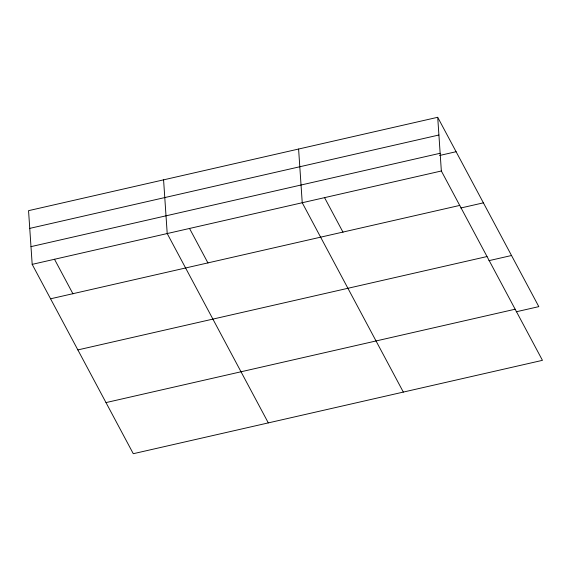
<?xml version="1.0" encoding="UTF-8"?>
<svg xmlns="http://www.w3.org/2000/svg" width="571" height="571" viewBox="0 0 571 571"><rect width="100%" height="100%" fill="white"/><g stroke="black" fill="none" stroke-linecap="round" stroke-linejoin="round"><path stroke-width="0.86" d="M437.714 117.291L28.55 210.663L32.183 264.366L133.286 453.709L542.45 360.337L441.347 170.993L437.714 117.291L538.817 306.634L516.205 311.787M29.749 228.386L438.913 135.013M30.984 246.643L440.148 153.271M439.577 155.49L456.101 151.715M32.183 264.366L441.347 170.993M50.569 298.797L459.734 205.424M460.79 208.001L483.394 202.841M77.863 349.916L487.027 256.543M488.912 260.669L511.516 255.508M105.992 402.591L515.156 309.218M324.542 197.623L343.021 232.226M403.333 392.084L302.237 202.741L298.597 149.038M189.515 228.436L207.994 263.038M268.313 422.897L167.21 233.553L163.577 179.851M54.495 259.248L72.967 293.851"/></g></svg>
